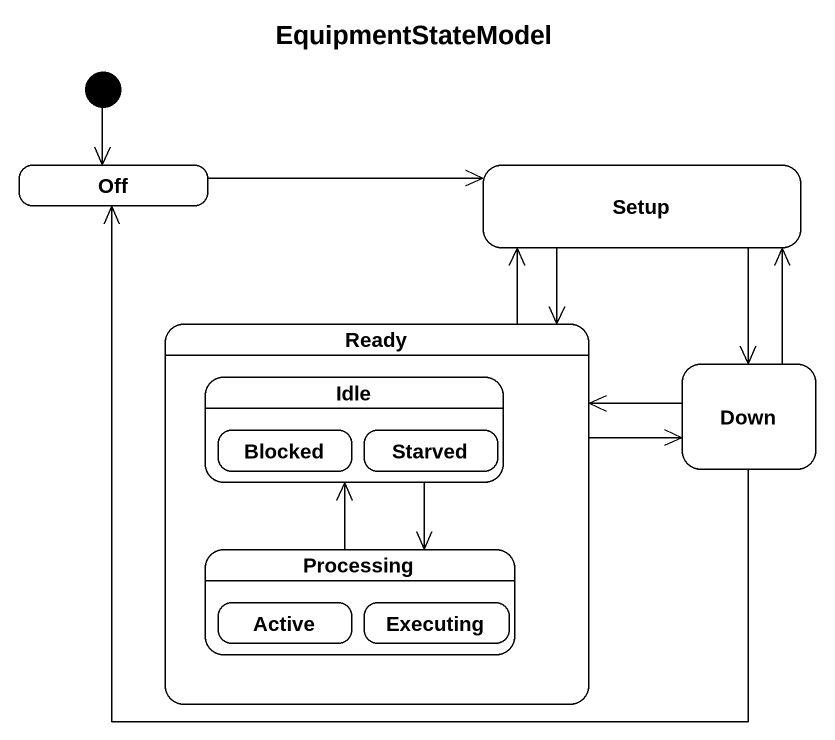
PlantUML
@startuml
title EquipmentStateModel
hide empty description
state Off #FFFFFF
state Setup #FFFFFF
state Ready #FFFFFF {
  state Idle #FFFFFF {
    state Blocked #FFFFFF
    state Starved #FFFFFF
  }
  state Processing #FFFFFF {
    state Active #FFFFFF
    state Executing #FFFFFF
  }
}
state "Down" as Down_ #FFFFFF
[*] --> Off
Off -right-> Setup
Setup --> Ready
Setup --> Down_
Ready -up-> Setup
Ready -right-> Down_
Idle --> Processing
Down_ -left-> Off
Down_ -up-> Setup
Down_ -left-> Ready
Processing -up-> Idle
@enduml
